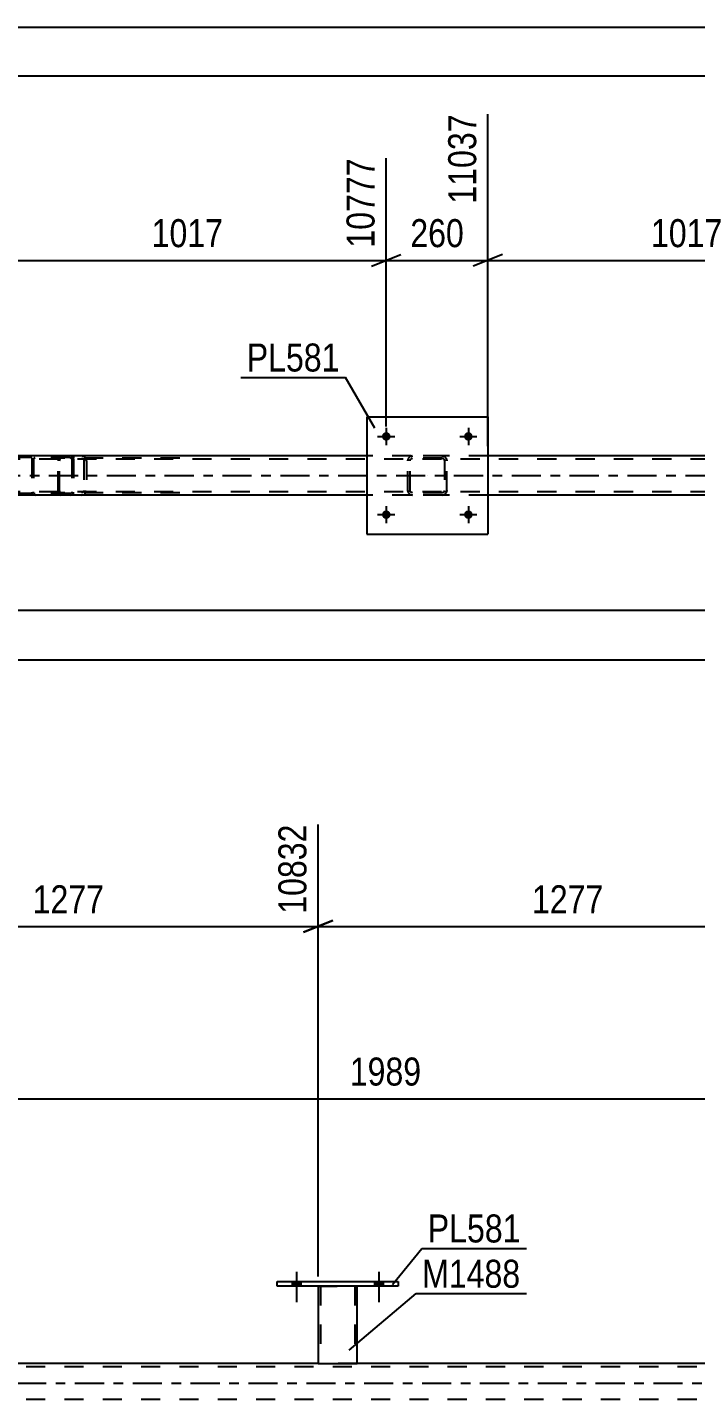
# Model space of a CAD drawing. Header units: millimetres. Extents: x 0 to 841, y 0 to 594.
# Drawn here: x 480.9 to 549.3, y 453.7 to 594 of the extents above; entities that cross this region are included whole.
import ezdxf

# ---------------------------------------------------------------- set-up
doc = ezdxf.new("R2010")
doc.units = ezdxf.units.MM
doc.linetypes.add('DXK_LINE_DOT2', pattern=[3.9198, 1.9599, -1.9599])
doc.linetypes.add('DXK_LINE_DOT3', pattern=[5.9187, 2.979, -0.9799, 0.9799, -0.9799])
doc.styles.add('Arial Narrow', font='ARIALN.TTF', dxfattribs={"height": 0.2})

# ---------------------------------------------------------------- blocks, each defined once
blk = doc.blocks.new('Unknown-814521846-1135')
at = {"color": 5, "linetype": 'Continuous'}
for p, q in [((841, 594), (0, 594)), ((836, 589), (5, 589))]:
    blk.add_line(p, q, dxfattribs=at)
blk = doc.blocks.new('Part-814521846-5106 - 5034')
at = {"color": 7, "linetype": 'DXK_LINE_DOT2'}
for p, q in [((484.23, 550.13), (484.14, 550.03)), ((484.33, 550.17), (484.23, 550.13)), ((496.49, 550.17), (484.33, 550.17)), ((485.61, 550.17), (485.61, 549.93)), ((486.62, 550.13), (486.43, 550.17)), ((484.08, 549.87), (484.06, 549.69)), ((484.06, 546.65), (484.06, 549.69)), ((484.14, 550.03), (484.08, 549.87)), ((484.2, 549.69), (484.21, 549.78)), ((484.2, 546.65), (484.2, 549.69)), ((484.21, 549.78), (484.24, 549.86)), ((484.24, 549.86), (484.28, 549.91)), ((484.28, 549.91), (484.33, 549.93)), ((496.49, 549.93), (484.33, 549.93)), ((486.43, 549.93), (486.52, 549.91)), ((486.52, 549.91), (486.6, 549.86)), ((486.6, 549.86), (486.66, 549.78)), ((486.66, 549.78), (486.68, 549.69)), ((486.68, 549.69), (486.68, 546.65)), ((486.91, 549.77), (486.89, 549.87)), ((486.93, 549.69), (486.91, 549.77)), ((486.93, 549.69), (486.93, 546.65)), ((484.06, 546.65), (484.08, 546.46)), ((484.08, 546.46), (484.14, 546.31)), ((484.14, 546.31), (484.23, 546.2)), ((484.21, 546.55), (484.2, 546.65)), ((484.24, 546.48), (484.21, 546.55)), ((484.23, 546.2), (484.33, 546.17)), ((484.28, 546.42), (484.24, 546.48)), ((484.33, 546.41), (484.28, 546.42)), ((496.49, 546.41), (484.33, 546.41)), ((496.49, 546.17), (484.33, 546.17)), ((485.61, 546.17), (485.61, 546.41)), ((486.52, 546.42), (486.43, 546.41)), ((486.43, 546.17), (486.62, 546.2)), ((486.6, 546.48), (486.52, 546.42)), ((486.66, 546.55), (486.6, 546.48)), ((486.68, 546.65), (486.66, 546.55)), ((486.89, 546.46), (486.91, 546.56)), ((486.91, 546.56), (486.93, 546.65))]:
    blk.add_line(p, q, dxfattribs=at)
for centre, start, end in [((486.44, 549.67), 23.8494, 68.8059), ((486.44, 546.66), 291.1941, 336.1506)]:
    blk.add_arc(centre, 0.492, start, end, dxfattribs=at)
blk = doc.blocks.new('Part-814521846-5063 - 5034')
at = {"color": 2, "linetype": 'Continuous'}
for p, q in [((515.61, 550.17), (476.93, 550.17)), ((566.69, 550.17), (528.01, 550.17)), ((515.61, 546.17), (476.93, 546.17)), ((566.69, 546.17), (528.01, 546.17))]:
    blk.add_line(p, q, dxfattribs=at)
at = {"color": 7, "linetype": 'DXK_LINE_DOT2'}
for p, q in [((528.01, 550.17), (515.61, 550.17)), ((750.61, 549.85), (86.55, 549.85)), ((750.61, 546.49), (86.55, 546.49)), ((528.01, 546.17), (515.61, 546.17))]:
    blk.add_line(p, q, dxfattribs=at)
at = {"color": 7, "linetype": 'DXK_LINE_DOT3'}
blk.add_line((86.55, 548.17), (750.61, 548.17), dxfattribs=at)
blk = doc.blocks.new('Part-814521846-5146 - 5034')
at = {"color": 7, "linetype": 'DXK_LINE_DOT2'}
for p, q in [((485.27, 550.17), (469.94, 550.17)), ((481.69, 550.17), (481.56, 550.14)), ((485.4, 550.14), (485.27, 550.17)), ((485.27, 550.01), (469.94, 550.01)), ((481.38, 549.97), (481.35, 549.85)), ((481.35, 549.85), (481.35, 546.49)), ((481.52, 549.85), (481.54, 549.91)), ((481.52, 549.85), (481.52, 546.49)), ((481.54, 549.91), (481.57, 549.96)), ((481.57, 549.96), (481.6, 549.98)), ((481.6, 549.98), (481.63, 549.99)), ((481.63, 549.99), (481.69, 550.01)), ((485.27, 550.01), (485.33, 549.99)), ((485.33, 549.99), (485.39, 549.96)), ((485.39, 549.96), (485.43, 549.91)), ((485.43, 549.91), (485.44, 549.85)), ((485.44, 549.85), (485.44, 546.49)), ((485.61, 549.85), (485.58, 549.97)), ((485.61, 549.85), (485.61, 546.49)), ((485.27, 546.33), (469.94, 546.33)), ((485.27, 546.17), (469.94, 546.17)), ((481.35, 546.49), (481.38, 546.36)), ((481.54, 546.43), (481.52, 546.49)), ((481.57, 546.37), (481.54, 546.43)), ((481.56, 546.19), (481.69, 546.17)), ((481.57, 546.37), (481.6, 546.35)), ((481.6, 546.35), (481.63, 546.34)), ((481.63, 546.34), (481.69, 546.33)), ((485.33, 546.34), (485.27, 546.33)), ((485.27, 546.17), (485.4, 546.19)), ((485.39, 546.37), (485.33, 546.34)), ((485.43, 546.43), (485.39, 546.37)), ((485.44, 546.49), (485.43, 546.43)), ((485.58, 546.36), (485.61, 546.49))]:
    blk.add_line(p, q, dxfattribs=at)
for centre, start, end in [((485.28, 549.83), 24.32, 69.2417), ((481.68, 546.5), 204.32, 249.2417), ((485.28, 546.5), 290.7583, 335.68)]:
    blk.add_arc(centre, 0.331, start, end, dxfattribs=at)
blk = doc.blocks.new('Part-814521846-5173 - 5034')
at = {"color": 2, "linetype": 'Continuous'}
for p, q in [((515.61, 554.17), (515.61, 542.17)), ((515.61, 554.17), (528.01, 554.17)), ((528.01, 554.17), (528.01, 542.17)), ((515.61, 542.17), (528.01, 542.17))]:
    blk.add_line(p, q, dxfattribs=at)
blk = doc.blocks.new('Part-814521846-5220 - 5034')
at = {"color": 7, "linetype": 'DXK_LINE_DOT2'}
for p, q in [((520.11, 550.13), (520.29, 550.17)), ((520.29, 550.17), (520.11, 550.13)), ((523.33, 550.17), (520.29, 550.17)), ((523.33, 550.17), (523.51, 550.13)), ((523.51, 550.13), (523.33, 550.17)), ((519.81, 549.69), (519.85, 549.87)), ((519.85, 549.87), (519.81, 549.69)), ((519.81, 546.65), (519.81, 549.69)), ((520.05, 549.69), (520.07, 549.78)), ((520.05, 546.65), (520.05, 549.69)), ((520.07, 549.78), (520.12, 549.86)), ((520.12, 549.86), (520.2, 549.91)), ((520.2, 549.91), (520.29, 549.93)), ((523.33, 549.93), (520.29, 549.93)), ((523.33, 549.93), (523.42, 549.91)), ((523.42, 549.91), (523.5, 549.86)), ((523.5, 549.86), (523.55, 549.78)), ((523.55, 549.78), (523.57, 549.69)), ((523.57, 549.69), (523.57, 546.65)), ((523.77, 549.87), (523.81, 549.69)), ((523.81, 549.69), (523.77, 549.87)), ((523.81, 546.65), (523.81, 549.69)), ((519.85, 546.46), (519.81, 546.65)), ((519.81, 546.65), (519.85, 546.46)), ((520.07, 546.55), (520.05, 546.65)), ((520.12, 546.48), (520.07, 546.55)), ((520.29, 546.17), (520.11, 546.2)), ((520.11, 546.2), (520.29, 546.17)), ((520.2, 546.42), (520.12, 546.48)), ((520.29, 546.41), (520.2, 546.42)), ((523.33, 546.41), (520.29, 546.41)), ((523.33, 546.17), (520.29, 546.17)), ((523.42, 546.42), (523.33, 546.41)), ((523.51, 546.2), (523.33, 546.17)), ((523.33, 546.17), (523.51, 546.2)), ((523.5, 546.48), (523.42, 546.42)), ((523.55, 546.55), (523.5, 546.48)), ((523.57, 546.65), (523.55, 546.55)), ((523.81, 546.65), (523.77, 546.46)), ((523.77, 546.46), (523.81, 546.65))]:
    blk.add_line(p, q, dxfattribs=at)
at = {"color": 7, "linetype": 'DXK_LINE_DOT3'}
blk.add_line((521.81, 548.17), (521.81, 548.17), dxfattribs=at)
at = {"color": 7, "linetype": 'DXK_LINE_DOT2'}
for centre, start, end in [((520.29, 549.69), 112.5, 157.5), ((520.29, 549.69), 112.5, 157.5), ((523.33, 549.69), 22.5, 67.5), ((523.33, 549.69), 22.5, 67.5), ((520.29, 546.65), 202.5, 247.5), ((520.29, 546.65), 202.5, 247.5), ((523.33, 546.65), 292.5, 337.5), ((523.33, 546.65), 292.5, 337.5)]:
    blk.add_arc(centre, 0.48, start, end, dxfattribs=at)
blk = doc.blocks.new('Bolt-814521846-5256 - 5034')
at = {"linetype": 'Continuous'}
for points in [[(518.05, 552.17, -1), (517.17, 552.17, -1)], [(526.45, 552.17, -1), (525.57, 552.17, -1)]]:
    blk.add_hatch(color=1, dxfattribs=at).paths.add_polyline_path(points)
at = {"color": 1, "linetype": 'Continuous'}
for p, q in [((517.61, 553.05), (517.61, 551.29)), ((526.01, 553.05), (526.01, 551.29)), ((516.73, 552.17), (518.49, 552.17)), ((525.13, 552.17), (526.89, 552.17))]:
    blk.add_line(p, q, dxfattribs=at)
blk = doc.blocks.new('Bolt-814521846-5257 - 5034')
at = {"linetype": 'Continuous'}
for points in [[(518.05, 544.17, -1), (517.17, 544.17, -1)], [(526.45, 544.17, -1), (525.57, 544.17, -1)]]:
    blk.add_hatch(color=1, dxfattribs=at).paths.add_polyline_path(points)
at = {"color": 1, "linetype": 'Continuous'}
for p, q in [((517.61, 545.05), (517.61, 543.29)), ((526.01, 545.05), (526.01, 543.29)), ((516.73, 544.17), (518.49, 544.17)), ((525.13, 544.17), (526.89, 544.17))]:
    blk.add_line(p, q, dxfattribs=at)
blk = doc.blocks.new('Bolt-814521846-3313 - 3290')
at = {"linetype": 'Continuous'}
for points in [[(508, 465.25), (508.88, 465.25), (508.88, 465.73), (508, 465.73)], [(516.4, 465.25), (517.28, 465.25), (517.28, 465.73), (516.4, 465.73)]]:
    blk.add_hatch(color=1, dxfattribs=at).paths.add_polyline_path(points)
at = {"color": 1, "linetype": 'Continuous'}
for p, q in [((508.44, 466.73), (508.44, 463.61)), ((516.84, 466.73), (516.84, 463.61)), ((508, 465.73), (508, 465.25)), ((508.88, 465.73), (508.88, 465.25)), ((516.4, 465.73), (516.4, 465.25)), ((517.28, 465.73), (517.28, 465.25))]:
    blk.add_line(p, q, dxfattribs=at)
blk = doc.blocks.new('Bolt-814521846-3314 - 3290')
at = {"linetype": 'Continuous'}
for points in [[(508, 465.25), (508.88, 465.25), (508.88, 465.73), (508, 465.73)], [(516.4, 465.25), (517.28, 465.25), (517.28, 465.73), (516.4, 465.73)]]:
    blk.add_hatch(color=1, dxfattribs=at).paths.add_polyline_path(points)
at = {"color": 1, "linetype": 'Continuous'}
for p, q in [((508.44, 466.73), (508.44, 463.61)), ((516.84, 466.73), (516.84, 463.61)), ((508, 465.73), (508, 465.25)), ((508.88, 465.73), (508.88, 465.25)), ((516.4, 465.73), (516.4, 465.25)), ((517.28, 465.73), (517.28, 465.25))]:
    blk.add_line(p, q, dxfattribs=at)
blk = doc.blocks.new('Part-814521846-3460 - 3290')
at = {"color": 2, "linetype": 'Continuous'}
for p, q in [((506.44, 465.73), (518.84, 465.73)), ((506.44, 465.25), (506.44, 465.73)), ((518.84, 465.25), (506.44, 465.25)), ((518.84, 465.73), (518.84, 465.25))]:
    blk.add_line(p, q, dxfattribs=at)
blk = doc.blocks.new('Part-814521846-3465 - 3290')
at = {"color": 2, "linetype": 'Continuous'}
for p, q in [((510.64, 465.25), (510.64, 457.34)), ((514.64, 457.34), (514.64, 465.25)), ((510.64, 457.34), (514.64, 457.34))]:
    blk.add_line(p, q, dxfattribs=at)
at = {"color": 7, "linetype": 'DXK_LINE_DOT2'}
for p, q in [((510.64, 465.25), (514.64, 465.25)), ((510.64, 465.25), (510.64, 465.25)), ((510.64, 465.25), (510.64, 465.25)), ((510.88, 465.25), (510.88, 457.34)), ((514.4, 465.25), (514.4, 457.34)), ((514.64, 465.25), (514.64, 465.25)), ((514.64, 465.25), (514.64, 465.25)), ((514.34, 457.34), (514.38, 457.34)), ((514.34, 457.34), (514.38, 457.34)), ((514.38, 457.34), (514.4, 457.34)), ((514.38, 457.34), (514.4, 457.34))]:
    blk.add_line(p, q, dxfattribs=at)
blk = doc.blocks.new('Part-814521846-3696 - 3290')
at = {"color": 7, "linetype": 'DXK_LINE_DOT2'}
for p, q in [((741.44, 457.02), (77.37, 457.02)), ((514.64, 457.34), (510.64, 457.34)), ((741.44, 453.66), (77.37, 453.66))]:
    blk.add_line(p, q, dxfattribs=at)
at = {"color": 2, "linetype": 'Continuous'}
for p, q in [((510.64, 457.34), (463.56, 457.34)), ((561.72, 457.34), (514.64, 457.34))]:
    blk.add_line(p, q, dxfattribs=at)
at = {"color": 7, "linetype": 'DXK_LINE_DOT3'}
blk.add_line((77.37, 455.34), (741.44, 455.34), dxfattribs=at)
blk = doc.blocks.new('StraightDimension-814521846-15710 - 5034')
at = {"color": 7, "linetype": 'Continuous'}
for p, q in [((476.93, 551.17), (476.93, 583.3)), ((517.61, 553.17), (517.61, 580.62)), ((478.43, 570.78), (475.43, 569.58)), ((476.93, 570.18), (517.61, 570.18)), ((516.11, 569.58), (519.11, 570.78))]:
    blk.add_line(p, q, dxfattribs=at)
at = {"color": 0}
blk.add_wipeout([(501.53, 570.93), (501.53, 575.13), (493.01, 575.13), (493.01, 570.93)], dxfattribs=at)
at = {"color": 3, "style": 'Arial Narrow'}
blk.add_text('1017', height=2.863, dxfattribs=at).set_placement((493.61, 571.53))
at = {"color": 0, "linetype": 'Continuous'}
blk.add_wipeout([(517.01, 581.22), (512.81, 581.22), (512.81, 570.88), (517.01, 570.88)], dxfattribs=at)
at = {"color": 3, "linetype": 'Continuous', "style": 'Arial Narrow'}
blk.add_text('10777', height=2.863, rotation=90.0002, dxfattribs=at).set_placement((516.41, 571.48))
blk = doc.blocks.new('StraightDimension-814521846-5918 - 5034')
at = {"color": 7, "linetype": 'Continuous'}
blk.add_line((85.91, 529.32), (793.17, 529.32), dxfattribs=at)
blk = doc.blocks.new('StraightDimension-814521846-8733 - 5034')
at = {"color": 7, "linetype": 'Continuous'}
blk.add_line((86.55, 534.39), (792.53, 534.39), dxfattribs=at)
blk = doc.blocks.new('StraightDimension-814521846-15708 - 5034')
at = {"color": 7, "linetype": 'Continuous'}
for p, q in [((528.01, 551.17), (528.01, 585.12)), ((568.69, 553.17), (568.69, 580.62)), ((529.51, 570.78), (526.51, 569.58)), ((528.01, 570.18), (568.69, 570.18)), ((567.19, 569.58), (570.19, 570.78))]:
    blk.add_line(p, q, dxfattribs=at)
at = {"color": 0}
blk.add_wipeout([(552.61, 570.93), (552.61, 575.13), (544.09, 575.13), (544.09, 570.93)], dxfattribs=at)
at = {"color": 3, "style": 'Arial Narrow'}
blk.add_text('1017', height=2.863, dxfattribs=at).set_placement((544.69, 571.53))
at = {"color": 0, "linetype": 'Continuous'}
blk.add_wipeout([(568.09, 581.22), (563.89, 581.22), (563.89, 570.88), (568.09, 570.88)], dxfattribs=at)
at = {"color": 3, "linetype": 'Continuous', "style": 'Arial Narrow'}
blk.add_text('12054', height=2.863, rotation=90.0002, dxfattribs=at).set_placement((567.49, 571.48))
blk = doc.blocks.new('StraightDimension-814521846-15709 - 5034')
at = {"color": 7, "linetype": 'Continuous'}
for p, q in [((528.01, 551.17), (528.01, 585.12)), ((517.61, 553.17), (517.61, 580.62)), ((516.11, 569.58), (519.11, 570.78)), ((517.61, 570.18), (528.01, 570.18)), ((529.51, 570.78), (526.51, 569.58))]:
    blk.add_line(p, q, dxfattribs=at)
at = {"color": 0}
blk.add_wipeout([(526.15, 570.93), (526.15, 575.13), (519.47, 575.13), (519.47, 570.93)], dxfattribs=at)
at = {"color": 3, "style": 'Arial Narrow'}
blk.add_text('260', height=2.863, dxfattribs=at).set_placement((520.07, 571.53))
at = {"color": 0, "linetype": 'Continuous'}
blk.add_wipeout([(527.41, 585.72), (523.21, 585.72), (523.21, 575.38), (527.41, 575.38)], dxfattribs=at)
at = {"color": 3, "linetype": 'Continuous', "style": 'Arial Narrow'}
blk.add_text('11037', height=2.863, rotation=90.0002, dxfattribs=at).set_placement((526.81, 575.98))
blk = doc.blocks.new('StraightDimension-814521846-4745 - 3290')
at = {"color": 7, "linetype": 'Continuous'}
for p, q in [((477.76, 454.34), (477.76, 499.37)), ((557.32, 454.34), (557.32, 494.87)), ((479.26, 485.03), (476.26, 483.83)), ((477.76, 484.43), (557.32, 484.43)), ((555.82, 483.83), (558.82, 485.03))]:
    blk.add_line(p, q, dxfattribs=at)
at = {"color": 0}
blk.add_wipeout([(521.79, 485.18), (521.79, 489.38), (513.28, 489.38), (513.28, 485.18)], dxfattribs=at)
at = {"color": 3, "style": 'Arial Narrow'}
blk.add_text('1989', height=2.863, dxfattribs=at).set_placement((513.88, 485.78))
at = {"color": 0, "linetype": 'Continuous'}
blk.add_wipeout([(556.72, 495.47), (552.52, 495.47), (552.52, 485.13), (556.72, 485.13)], dxfattribs=at)
at = {"color": 3, "linetype": 'Continuous', "style": 'Arial Narrow'}
blk.add_text('11999', height=2.863, rotation=90.0002, dxfattribs=at).set_placement((556.12, 485.73))
blk = doc.blocks.new('StraightDimension-814521846-13240 - 3290')
at = {"color": 7, "linetype": 'Continuous'}
for p, q in [((510.64, 466.25), (510.64, 512.49)), ((561.72, 466.25), (561.72, 512.49)), ((512.14, 502.65), (509.14, 501.45)), ((560.22, 501.45), (563.22, 502.65)), ((510.64, 502.05), (561.72, 502.05))]:
    blk.add_line(p, q, dxfattribs=at)
at = {"color": 0}
blk.add_wipeout([(540.43, 502.8), (540.43, 507), (531.92, 507), (531.92, 502.8)], dxfattribs=at)
at = {"color": 3, "style": 'Arial Narrow'}
blk.add_text('1277', height=2.863, dxfattribs=at).set_placement((532.52, 503.4))
at = {"color": 0, "linetype": 'Continuous'}
blk.add_wipeout([(561.12, 513.09), (556.92, 513.09), (556.92, 502.75), (561.12, 502.75)], dxfattribs=at)
at = {"color": 3, "linetype": 'Continuous', "style": 'Arial Narrow'}
blk.add_text('12109', height=2.863, rotation=90.0002, dxfattribs=at).set_placement((560.52, 503.35))
blk = doc.blocks.new('StraightDimension-814521846-13241 - 3290')
at = {"color": 7, "linetype": 'Continuous'}
for p, q in [((510.64, 466.25), (510.64, 512.49)), ((459.56, 466.25), (459.56, 510.66)), ((461.06, 502.65), (458.06, 501.45)), ((509.14, 501.45), (512.14, 502.65)), ((459.56, 502.05), (510.64, 502.05))]:
    blk.add_line(p, q, dxfattribs=at)
at = {"color": 0}
blk.add_wipeout([(489.35, 502.8), (489.35, 507), (480.84, 507), (480.84, 502.8)], dxfattribs=at)
at = {"color": 3, "style": 'Arial Narrow'}
blk.add_text('1277', height=2.863, dxfattribs=at).set_placement((481.44, 503.4))
at = {"color": 0, "linetype": 'Continuous'}
blk.add_wipeout([(510.04, 513.09), (505.84, 513.09), (505.84, 502.75), (510.04, 502.75)], dxfattribs=at)
at = {"color": 3, "linetype": 'Continuous', "style": 'Arial Narrow'}
blk.add_text('10832', height=2.863, rotation=90.0002, dxfattribs=at).set_placement((509.44, 503.35))
blk = doc.blocks.new('Mark-814521846-5169 - 5034')
at = {"color": 0}
blk.add_wipeout([(512.84, 558.81), (512.84, 561.81), (503.34, 561.81), (503.34, 558.81)], dxfattribs=at)
blk.add_wipeout([(512.84, 558.81), (512.84, 561.81), (503.34, 561.81), (503.34, 558.81)], dxfattribs=at)
at = {"color": 30, "linetype": 'Continuous'}
for p in [(502.74, 558.21), (516.44, 553.02)]:
    blk.add_line(p, (513.44, 558.21), dxfattribs=at)
at = {"color": 3, "style": 'Arial Narrow'}
blk.add_text('PL581', height=2.863, dxfattribs=at).set_placement((503.34, 558.81))
blk = doc.blocks.new('Mark-814521846-3456 - 3290')
at = {"color": 0}
blk.add_wipeout([(531.36, 469.73), (531.36, 472.73), (521.86, 472.73), (521.86, 469.73)], dxfattribs=at)
blk.add_wipeout([(531.36, 469.73), (531.36, 472.73), (521.86, 472.73), (521.86, 469.73)], dxfattribs=at)
at = {"color": 30, "linetype": 'Continuous'}
for p, q in [((518.26, 465.42), (521.26, 469.13)), ((521.26, 469.13), (531.96, 469.13))]:
    blk.add_line(p, q, dxfattribs=at)
at = {"color": 3, "style": 'Arial Narrow'}
blk.add_text('PL581', height=2.863, dxfattribs=at).set_placement((521.86, 469.73))
blk = doc.blocks.new('Mark-814521846-3461 - 3290')
at = {"color": 0}
blk.add_wipeout([(531.34, 465.1), (531.34, 468.1), (521.28, 468.1), (521.28, 465.1)], dxfattribs=at)
blk.add_wipeout([(531.34, 465.1), (531.34, 468.1), (521.28, 468.1), (521.28, 465.1)], dxfattribs=at)
at = {"color": 30, "linetype": 'Continuous'}
for p, q in [((513.81, 458.73), (520.68, 464.5)), ((520.68, 464.5), (531.94, 464.5))]:
    blk.add_line(p, q, dxfattribs=at)
at = {"color": 3, "style": 'Arial Narrow'}
blk.add_text('M1488', height=2.863, dxfattribs=at).set_placement((521.28, 465.1))

msp = doc.modelspace()

# ---------------------------------------------------------------- block references
for name in ['Unknown-814521846-1135', 'Part-814521846-5173 - 5034', 'Bolt-814521846-5256 - 5034', 'Part-814521846-5063 - 5034', 'Part-814521846-5146 - 5034', 'Part-814521846-5106 - 5034', 'Part-814521846-5220 - 5034', 'Bolt-814521846-5257 - 5034', 'Bolt-814521846-3313 - 3290', 'Bolt-814521846-3314 - 3290', 'Part-814521846-3460 - 3290', 'Part-814521846-3465 - 3290', 'Part-814521846-3696 - 3290']:
    msp.add_blockref(name, (0, 0))

# ---------------------------------------------------------------- next in the draw order: block references
for name in ['StraightDimension-814521846-15708 - 5034', 'StraightDimension-814521846-15710 - 5034', 'StraightDimension-814521846-5918 - 5034', 'StraightDimension-814521846-4745 - 3290']:
    msp.add_blockref(name, (0, 0))

# ---------------------------------------------------------------- next in the draw order: block references
for name in ['StraightDimension-814521846-15709 - 5034', 'StraightDimension-814521846-8733 - 5034', 'StraightDimension-814521846-13240 - 3290']:
    msp.add_blockref(name, (0, 0))

# ---------------------------------------------------------------- next in the draw order: block references
for name in ['Mark-814521846-5169 - 5034', 'StraightDimension-814521846-13241 - 3290', 'Mark-814521846-3456 - 3290']:
    msp.add_blockref(name, (0, 0))

# ---------------------------------------------------------------- next in the draw order: block references
msp.add_blockref('Mark-814521846-3461 - 3290', (0, 0))

doc.saveas('drawing.dxf')
